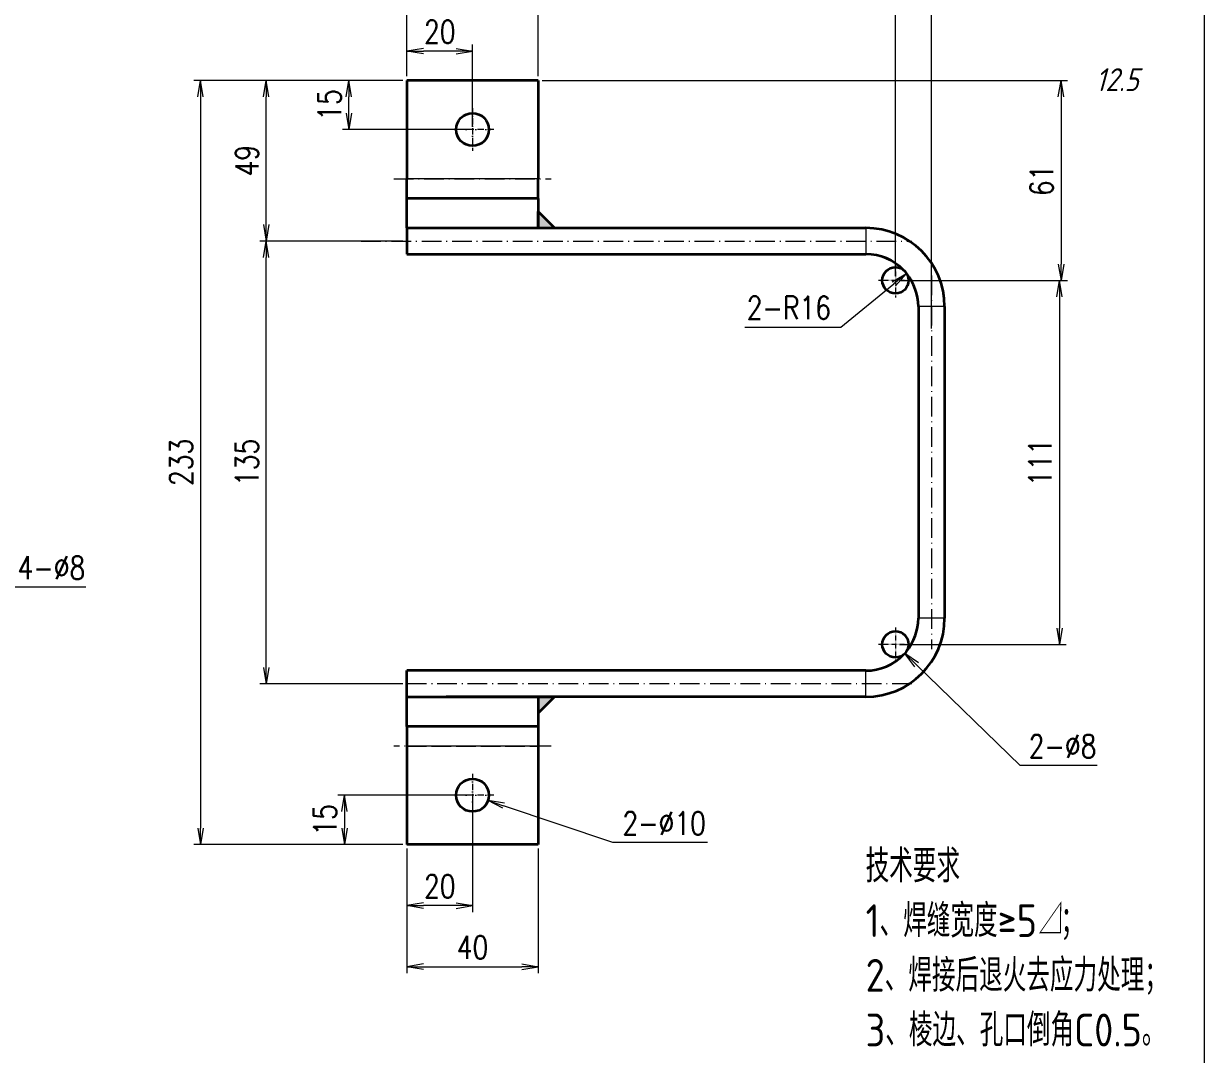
# Model space of a CAD drawing. Header units: millimetres. Extents: x 1333 to 70140, y -42879 to -5704.
# Drawn here: x 68642.6 to 69002.7, y -25959.4 to -25645.1 of the extents above; entities that cross this region are included whole.
import ezdxf
from ezdxf.enums import TextEntityAlignment as Align

# ---------------------------------------------------------------- set-up
doc = ezdxf.new("R2010")
doc.units = ezdxf.units.MM
doc.header["$LTSCALE"] = 0.5
for name, pattern in [('AM_ISO08W050x2', [9, 6, -0.75, 1.5, -0.75]), ('DASHDOT', [18.5, 12, -3, 0.5, -3]), ('DASHED', [15, 12, -3]), ('DOT2', [0.125, 0, -0.125])]:
    doc.linetypes.add(name, pattern=pattern)
for name, color, linetype, lineweight in [('CENTER', 2, 'AM_ISO08W050x2', 15), ('DRAWING', 7, 'Continuous', 35), ('图框', 7, 'Continuous', 18), ('标注线', 3, 'Continuous', 18), ('粗实线', 7, 'Continuous', 35)]:
    doc.layers.add(name, color=color, linetype=linetype, lineweight=lineweight)
doc.styles.add('DIM', font='romans.shx', dxfattribs={"width": 0.8, "bigfont": 'bigfont.shx'})
doc.styles.add('机械长仿宋', font='gbenor.shx', dxfattribs={"height": 1, "bigfont": 'gbcbig.shx'})
doc.dimstyles.new('DEH 1-2$0', dxfattribs={"dimscale": 2, "dimtxt": 3.5, "dimasz": 2.5, "dimexe": 1, "dimexo": 0.625, "dimgap": 1.2, "dimtad": 1, "dimdsep": 46, "dimtxsty": 'DIM', "dimblk": 'OPEN', "dimcen": 0, "dimclrd": 8, "dimclre": 8, "dimclrt": 2, "dimazin": 2, "dimtfac": 0.5, "dimtmove": 0, "dimatfit": 3, "dimldrblk": 'OPEN', "dimfxl": 0, "dimtolj": 2, "dimlwd": 13, "dimlwe": 13, "dimarcsym": 0})
doc.dimstyles.new('DEH 1-2$3', dxfattribs={"dimscale": 2, "dimtxt": 3.5, "dimasz": 2.5, "dimexe": 1, "dimexo": 0.625, "dimgap": 1.2, "dimtad": 1, "dimtoh": 1, "dimdsep": 46, "dimtxsty": 'DIM', "dimblk": 'OPEN', "dimcen": 0, "dimclrd": 8, "dimclre": 8, "dimclrt": 2, "dimazin": 2, "dimtfac": 0.5, "dimtofl": 0, "dimtmove": 0, "dimatfit": 3, "dimldrblk": 'OPEN', "dimfxl": 0, "dimtolj": 2, "dimlwd": 18, "dimlwe": 18, "dimarcsym": 0})
doc.dimstyles.new('DEH 1-2$4', dxfattribs={"dimscale": 2, "dimtxt": 3.5, "dimasz": 2.5, "dimexe": 1, "dimexo": 0.625, "dimgap": 1.2, "dimtad": 1, "dimtoh": 1, "dimdsep": 46, "dimtxsty": 'DIM', "dimblk": 'OPEN', "dimcen": 0, "dimclrd": 8, "dimclre": 8, "dimclrt": 2, "dimazin": 2, "dimtfac": 0.5, "dimtofl": 0, "dimtmove": 0, "dimatfit": 3, "dimldrblk": 'OPEN', "dimfxl": 0, "dimtolj": 2, "dimlwd": 18, "dimlwe": 18, "dimarcsym": 0})

# ---------------------------------------------------------------- blocks, each defined once
blk = doc.blocks.new('GZDEH零件A3图框V01版')
at = {"layer": '图框', "linetype": 'Continuous'}
blk.add_line((3272.49, -1832.96), (3272.49, -1554.46), dxfattribs=at)
blk = doc.blocks.new('DEH A3')
at = {"layer": '图框'}
blk.add_blockref('GZDEH零件A3图框V01版', (-2857.49, 1846.46), dxfattribs=at)
blk = doc.blocks.new('FINISHER_TR')
at = {"layer": '标注线'}
for p, q in [((0, 0), (4.62, 8)), ((-2.02, 3.5), (0, 0)), ((2.02, 3.5), (-2.02, 3.5))]:
    blk.add_line(p, q, dxfattribs=at)
at = {"layer": '标注线', "color": 2, "style": '机械长仿宋', "oblique": 15}
blk.add_attdef('0.0', text='', height=3.5, dxfattribs=at).set_placement((2.03, -24.04), align=Align.BOTTOM_RIGHT)
blk = doc.blocks.new('其余12.5')
at = {"layer": '标注线'}
blk.add_blockref('FINISHER_TR', (0, 0), dxfattribs=at).add_auto_attribs({'0.0': '12.5'})
at = {"layer": '标注线', "color": 7, "linetype": 'DOT2', "style": '机械长仿宋'}
blk.add_text('其余', height=3.5, dxfattribs=at).set_placement((-8.38, 0.4))
blk = doc.blocks.new('_Open')
at = {"color": 0, "linetype": 'ByBlock', "lineweight": -2}
for p, q in [((-1, 0.167), (0, 0)), ((-1, -0.167), (0, 0)), ((0, 0), (-1, 0))]:
    blk.add_line(p, q, dxfattribs=at)
blk = doc.blocks.new('*D36')
at = {"layer": 'Defpoints', "color": 0, "transparency": 16777216}
for p in [(68799.51, -25640.35), (68759.51, -25662.41), (68799.51, -25662.41)]:
    blk.add_point(p, dxfattribs=at)
at = {"layer": '标注线', "color": 8, "lineweight": 13, "transparency": 16777216}
for p, q in [((68759.51, -25661.16), (68759.51, -25638.35)), ((68764.51, -25640.35), (68794.51, -25640.35)), ((68799.51, -25661.16), (68799.51, -25638.35))]:
    blk.add_line(p, q, dxfattribs=at)
at = {"layer": '标注线', "color": 8, "lineweight": 13, "transparency": 16777216, "xscale": 5, "yscale": 5, "zscale": 5, "rotation": 180}
blk.add_blockref('_Open', (68759.51, -25640.35), dxfattribs=at)
at = {"layer": '标注线', "color": 8, "lineweight": 13, "transparency": 16777216, "xscale": 5, "yscale": 5, "zscale": 5}
blk.add_blockref('_Open', (68799.51, -25640.35), dxfattribs=at)
at = {"layer": '标注线', "color": 2, "transparency": 16777216, "insert": (68779.51, -25634.45), "char_height": 7, "attachment_point": 5, "style": 'DIM'}
blk.add_mtext('\\A2;40', dxfattribs=at)
blk = doc.blocks.new('*D37')
at = {"layer": 'Defpoints', "color": 0, "transparency": 16777216}
for p in [(68759.51, -25653.5), (68759.51, -25662.41), (68779.51, -25677.41)]:
    blk.add_point(p, dxfattribs=at)
at = {"layer": '标注线', "color": 8, "lineweight": 13, "transparency": 16777216}
for p, q in [((68759.51, -25661.16), (68759.51, -25651.5)), ((68774.51, -25653.5), (68764.51, -25653.5)), ((68779.51, -25676.16), (68779.51, -25651.5))]:
    blk.add_line(p, q, dxfattribs=at)
at = {"layer": '标注线', "color": 8, "lineweight": 13, "transparency": 16777216, "xscale": 5, "yscale": 5, "zscale": 5, "rotation": 180}
blk.add_blockref('_Open', (68759.51, -25653.5), dxfattribs=at)
at = {"layer": '标注线', "color": 8, "lineweight": 13, "transparency": 16777216, "xscale": 5, "yscale": 5, "zscale": 5}
blk.add_blockref('_Open', (68779.51, -25653.5), dxfattribs=at)
at = {"layer": '标注线', "color": 2, "transparency": 16777216, "insert": (68769.51, -25647.6), "char_height": 7, "attachment_point": 5, "style": 'DIM'}
blk.add_mtext('\\A2;20', dxfattribs=at)
blk = doc.blocks.new('*D38')
at = {"layer": 'Defpoints', "color": 0, "transparency": 16777216}
for p in [(68741.8, -25662.41), (68759.51, -25662.41), (68779.51, -25677.41)]:
    blk.add_point(p, dxfattribs=at)
at = {"layer": '标注线', "color": 8, "lineweight": 13, "transparency": 16777216}
for p, q in [((68758.26, -25662.41), (68739.8, -25662.41)), ((68741.8, -25672.41), (68741.8, -25667.41)), ((68778.26, -25677.41), (68739.8, -25677.41))]:
    blk.add_line(p, q, dxfattribs=at)
at = {"layer": '标注线', "color": 8, "lineweight": 13, "transparency": 16777216, "xscale": 5, "yscale": 5, "zscale": 5}
for p, rotation in [((68741.8, -25662.41), 90), ((68741.8, -25677.41), 270)]:
    blk.add_blockref('_Open', p, dxfattribs=dict(at, rotation=rotation))
at = {"layer": '标注线', "color": 2, "transparency": 16777216, "insert": (68735.9, -25669.91), "char_height": 7, "attachment_point": 5, "rotation": 90, "style": 'DIM'}
blk.add_mtext('\\A2;15', dxfattribs=at)
blk = doc.blocks.new('*D39')
at = {"layer": 'Defpoints', "color": 0, "transparency": 16777216}
for p in [(68919.51, -25603.95), (68759.51, -25662.41), (68919.51, -25739.37)]:
    blk.add_point(p, dxfattribs=at)
at = {"layer": '标注线', "color": 8, "lineweight": 13, "transparency": 16777216}
for p, q in [((68759.51, -25661.16), (68759.51, -25601.95)), ((68764.51, -25603.95), (68914.51, -25603.95)), ((68919.51, -25738.12), (68919.51, -25601.95))]:
    blk.add_line(p, q, dxfattribs=at)
at = {"layer": '标注线', "color": 8, "lineweight": 13, "transparency": 16777216, "xscale": 5, "yscale": 5, "zscale": 5, "rotation": 180}
blk.add_blockref('_Open', (68759.51, -25603.95), dxfattribs=at)
at = {"layer": '标注线', "color": 8, "lineweight": 13, "transparency": 16777216, "xscale": 5, "yscale": 5, "zscale": 5}
blk.add_blockref('_Open', (68919.51, -25603.95), dxfattribs=at)
at = {"layer": '标注线', "color": 2, "transparency": 16777216, "insert": (68839.51, -25598.05), "char_height": 7, "attachment_point": 5, "style": 'DIM'}
blk.add_mtext('\\A2;160', dxfattribs=at)
blk = doc.blocks.new('*D40')
at = {"layer": 'Defpoints', "color": 0, "transparency": 16777216}
for p in [(68908.51, -25619.79), (68759.51, -25662.41), (68908.51, -25723.41)]:
    blk.add_point(p, dxfattribs=at)
at = {"layer": '标注线', "color": 8, "lineweight": 13, "transparency": 16777216}
for p, q in [((68759.51, -25661.16), (68759.51, -25617.79)), ((68908.51, -25722.16), (68908.51, -25617.79)), ((68764.51, -25619.79), (68903.51, -25619.79))]:
    blk.add_line(p, q, dxfattribs=at)
at = {"layer": '标注线', "color": 8, "lineweight": 13, "transparency": 16777216, "xscale": 5, "yscale": 5, "zscale": 5, "rotation": 180}
blk.add_blockref('_Open', (68759.51, -25619.79), dxfattribs=at)
at = {"layer": '标注线', "color": 8, "lineweight": 13, "transparency": 16777216, "xscale": 5, "yscale": 5, "zscale": 5}
blk.add_blockref('_Open', (68908.51, -25619.79), dxfattribs=at)
at = {"layer": '标注线', "color": 2, "transparency": 16777216, "insert": (68834.01, -25613.89), "char_height": 7, "attachment_point": 5, "style": 'DIM'}
blk.add_mtext('\\A2;149', dxfattribs=at)
blk = doc.blocks.new('*D41')
at = {"layer": 'Defpoints', "color": 0, "transparency": 16777216}
for p in [(68759.51, -25662.41), (68696.54, -25895.41), (68759.51, -25895.41)]:
    blk.add_point(p, dxfattribs=at)
at = {"layer": '标注线', "color": 8, "lineweight": 13, "transparency": 16777216}
for p, q in [((68758.26, -25662.41), (68694.54, -25662.41)), ((68696.54, -25667.41), (68696.54, -25890.41)), ((68758.26, -25895.41), (68694.54, -25895.41))]:
    blk.add_line(p, q, dxfattribs=at)
at = {"layer": '标注线', "color": 8, "lineweight": 13, "transparency": 16777216, "xscale": 5, "yscale": 5, "zscale": 5}
for p, rotation in [((68696.54, -25662.41), 90), ((68696.54, -25895.41), 270)]:
    blk.add_blockref('_Open', p, dxfattribs=dict(at, rotation=rotation))
at = {"layer": '标注线', "color": 2, "transparency": 16777216, "insert": (68690.64, -25778.91), "char_height": 7, "attachment_point": 5, "rotation": 90, "style": 'DIM'}
blk.add_mtext('\\A2;233', dxfattribs=at)
blk = doc.blocks.new('*D42')
at = {"layer": 'Defpoints', "color": 0, "transparency": 16777216}
for p in [(68779.51, -25880.41), (68740.43, -25895.41), (68759.51, -25895.41)]:
    blk.add_point(p, dxfattribs=at)
at = {"layer": '标注线', "color": 8, "lineweight": 13, "transparency": 16777216}
for p, q in [((68778.26, -25880.41), (68738.43, -25880.41)), ((68740.43, -25885.41), (68740.43, -25890.41)), ((68758.26, -25895.41), (68738.43, -25895.41))]:
    blk.add_line(p, q, dxfattribs=at)
at = {"layer": '标注线', "color": 8, "lineweight": 13, "transparency": 16777216, "xscale": 5, "yscale": 5, "zscale": 5}
for p, rotation in [((68740.43, -25880.41), 90), ((68740.43, -25895.41), 270)]:
    blk.add_blockref('_Open', p, dxfattribs=dict(at, rotation=rotation))
at = {"layer": '标注线', "color": 2, "transparency": 16777216, "insert": (68734.53, -25887.91), "char_height": 7, "attachment_point": 5, "rotation": 90, "style": 'DIM'}
blk.add_mtext('\\A2;15', dxfattribs=at)
blk = doc.blocks.new('*D43')
at = {"layer": 'Defpoints', "color": 0, "transparency": 16777216}
for p in [(68779.51, -25880.41), (68759.51, -25895.41), (68759.51, -25914.08)]:
    blk.add_point(p, dxfattribs=at)
at = {"layer": '标注线', "color": 8, "lineweight": 13, "transparency": 16777216}
for p, q in [((68779.51, -25881.66), (68779.51, -25916.08)), ((68759.51, -25896.66), (68759.51, -25916.08)), ((68774.51, -25914.08), (68764.51, -25914.08))]:
    blk.add_line(p, q, dxfattribs=at)
at = {"layer": '标注线', "color": 8, "lineweight": 13, "transparency": 16777216, "xscale": 5, "yscale": 5, "zscale": 5, "rotation": 180}
blk.add_blockref('_Open', (68759.51, -25914.08), dxfattribs=at)
at = {"layer": '标注线', "color": 8, "lineweight": 13, "transparency": 16777216, "xscale": 5, "yscale": 5, "zscale": 5}
blk.add_blockref('_Open', (68779.51, -25914.08), dxfattribs=at)
at = {"layer": '标注线', "color": 2, "transparency": 16777216, "insert": (68769.51, -25908.18), "char_height": 7, "attachment_point": 5, "style": 'DIM'}
blk.add_mtext('\\A2;20', dxfattribs=at)
blk = doc.blocks.new('*D44')
at = {"layer": 'Defpoints', "color": 0, "transparency": 16777216}
for p in [(68774.77, -25878.81), (68784.24, -25882.01)]:
    blk.add_point(p, dxfattribs=at)
at = {"layer": '标注线', "color": 8, "lineweight": 18, "transparency": 16777216}
for p, q in [((68822.35, -25894.86), (68788.98, -25883.61)), ((68851.15, -25894.86), (68822.35, -25894.86))]:
    blk.add_line(p, q, dxfattribs=at)
at = {"layer": '标注线', "color": 8, "lineweight": 18, "transparency": 16777216, "xscale": 5, "yscale": 5, "zscale": 5, "rotation": 161.3544121666262}
blk.add_blockref('_Open', (68784.24, -25882.01), dxfattribs=at)
at = {"layer": '标注线', "color": 2, "transparency": 16777216, "insert": (68837.95, -25888.96), "char_height": 7, "attachment_point": 5, "style": 'DIM'}
blk.add_mtext('\\A2;2-%%c10', dxfattribs=at)
blk = doc.blocks.new('*D45')
at = {"layer": 'Defpoints', "color": 0, "transparency": 16777216}
for p in [(68905.64, -25831.62), (68911.38, -25837.19)]:
    blk.add_point(p, dxfattribs=at)
at = {"layer": '标注线', "color": 8, "lineweight": 18, "transparency": 16777216}
for p, q in [((68946.56, -25871.36), (68914.96, -25840.68)), ((68970.02, -25871.36), (68946.56, -25871.36))]:
    blk.add_line(p, q, dxfattribs=at)
at = {"layer": '标注线', "color": 8, "lineweight": 18, "transparency": 16777216, "xscale": 5, "yscale": 5, "zscale": 5, "rotation": 135.8338778125861}
blk.add_blockref('_Open', (68911.38, -25837.19), dxfattribs=at)
at = {"layer": '标注线', "color": 2, "transparency": 16777216, "insert": (68959.49, -25865.46), "char_height": 7, "attachment_point": 5, "style": 'DIM'}
blk.add_mtext('\\A2;2-%%c8', dxfattribs=at)
blk = doc.blocks.new('*D46')
at = {"layer": 'Defpoints', "color": 0, "transparency": 16777216}
for p in [(68799.51, -25662.41), (68908.51, -25723.41), (68959.02, -25723.41)]:
    blk.add_point(p, dxfattribs=at)
at = {"layer": '标注线', "color": 8, "lineweight": 13, "transparency": 16777216}
for p, q in [((68800.76, -25662.41), (68961.02, -25662.41)), ((68959.02, -25667.41), (68959.02, -25718.41)), ((68909.76, -25723.41), (68961.02, -25723.41))]:
    blk.add_line(p, q, dxfattribs=at)
at = {"layer": '标注线', "color": 8, "lineweight": 13, "transparency": 16777216, "xscale": 5, "yscale": 5, "zscale": 5}
for p, rotation in [((68959.02, -25662.41), 90), ((68959.02, -25723.41), 270)]:
    blk.add_blockref('_Open', p, dxfattribs=dict(at, rotation=rotation))
at = {"layer": '标注线', "color": 2, "transparency": 16777216, "insert": (68953.12, -25692.91), "char_height": 7, "attachment_point": 5, "rotation": 90, "style": 'DIM'}
blk.add_mtext('\\A2;61', dxfattribs=at)
blk = doc.blocks.new('*D47')
at = {"layer": 'Defpoints', "color": 0, "transparency": 16777216}
for p in [(68908.51, -25723.41), (68908.51, -25834.41), (68958.56, -25834.41)]:
    blk.add_point(p, dxfattribs=at)
at = {"layer": '标注线', "color": 8, "lineweight": 13, "transparency": 16777216}
for p, q in [((68909.76, -25723.41), (68960.56, -25723.41)), ((68958.56, -25728.41), (68958.56, -25829.41)), ((68909.76, -25834.41), (68960.56, -25834.41))]:
    blk.add_line(p, q, dxfattribs=at)
at = {"layer": '标注线', "color": 8, "lineweight": 13, "transparency": 16777216, "xscale": 5, "yscale": 5, "zscale": 5}
for p, rotation in [((68958.56, -25723.41), 90), ((68958.56, -25834.41), 270)]:
    blk.add_blockref('_Open', p, dxfattribs=dict(at, rotation=rotation))
at = {"layer": '标注线', "color": 2, "transparency": 16777216, "insert": (68952.66, -25778.91), "char_height": 7, "attachment_point": 5, "rotation": 90, "style": 'DIM'}
blk.add_mtext('\\A2;111', dxfattribs=at)
blk = doc.blocks.new('*D48')
at = {"layer": 'Defpoints', "color": 0, "transparency": 16777216}
for p in [(68716.58, -25711.41), (68759.51, -25711.41), (68759.51, -25846.41)]:
    blk.add_point(p, dxfattribs=at)
at = {"layer": '标注线', "color": 8, "lineweight": 13, "transparency": 16777216}
for p, q in [((68758.26, -25711.41), (68714.58, -25711.41)), ((68716.58, -25841.41), (68716.58, -25716.41)), ((68758.26, -25846.41), (68714.58, -25846.41))]:
    blk.add_line(p, q, dxfattribs=at)
at = {"layer": '标注线', "color": 8, "lineweight": 13, "transparency": 16777216, "xscale": 5, "yscale": 5, "zscale": 5}
for p, rotation in [((68716.58, -25711.41), 90), ((68716.58, -25846.41), 270)]:
    blk.add_blockref('_Open', p, dxfattribs=dict(at, rotation=rotation))
at = {"layer": '标注线', "color": 2, "transparency": 16777216, "insert": (68710.68, -25778.91), "char_height": 7, "attachment_point": 5, "rotation": 90, "style": 'DIM'}
blk.add_mtext('\\A2;135', dxfattribs=at)
blk = doc.blocks.new('*D49')
at = {"layer": 'Defpoints', "color": 0, "transparency": 16777216}
for p in [(68716.58, -25662.41), (68759.51, -25662.41), (68759.51, -25711.41)]:
    blk.add_point(p, dxfattribs=at)
at = {"layer": '标注线', "color": 8, "lineweight": 13, "transparency": 16777216}
for p, q in [((68758.26, -25662.41), (68714.58, -25662.41)), ((68716.58, -25706.41), (68716.58, -25667.41)), ((68758.26, -25711.41), (68714.58, -25711.41))]:
    blk.add_line(p, q, dxfattribs=at)
at = {"layer": '标注线', "color": 8, "lineweight": 13, "transparency": 16777216, "xscale": 5, "yscale": 5, "zscale": 5}
for p, rotation in [((68716.58, -25662.41), 90), ((68716.58, -25711.41), 270)]:
    blk.add_blockref('_Open', p, dxfattribs=dict(at, rotation=rotation))
at = {"layer": '标注线', "color": 2, "transparency": 16777216, "insert": (68710.68, -25686.91), "char_height": 7, "attachment_point": 5, "rotation": 90, "style": 'DIM'}
blk.add_mtext('\\A2;49', dxfattribs=at)
blk = doc.blocks.new('*D63')
at = {"layer": 'Defpoints', "color": 0, "transparency": 16777216}
for p in [(68759.51, -25895.41), (68799.51, -25895.41), (68799.51, -25932.7)]:
    blk.add_point(p, dxfattribs=at)
at = {"layer": '标注线', "color": 8, "lineweight": 13, "transparency": 16777216}
for p, q in [((68759.51, -25896.66), (68759.51, -25934.7)), ((68799.51, -25896.66), (68799.51, -25934.7)), ((68764.51, -25932.7), (68794.51, -25932.7))]:
    blk.add_line(p, q, dxfattribs=at)
at = {"layer": '标注线', "color": 8, "lineweight": 13, "transparency": 16777216, "xscale": 5, "yscale": 5, "zscale": 5, "rotation": 180}
blk.add_blockref('_Open', (68759.51, -25932.7), dxfattribs=at)
at = {"layer": '标注线', "color": 8, "lineweight": 13, "transparency": 16777216, "xscale": 5, "yscale": 5, "zscale": 5}
blk.add_blockref('_Open', (68799.51, -25932.7), dxfattribs=at)
at = {"layer": '标注线', "color": 2, "transparency": 16777216, "insert": (68779.51, -25926.8), "char_height": 7, "attachment_point": 5, "style": 'DIM'}
blk.add_mtext('\\A2;40', dxfattribs=at)
blk = doc.blocks.new('*D64')
at = {"layer": 'Defpoints', "color": 0, "transparency": 16777216}
for p in [(68604.53, -25843.91), (68598.29, -25848.91)]:
    blk.add_point(p, dxfattribs=at)
at = {"layer": '标注线', "color": 8, "lineweight": 18, "transparency": 16777216}
for p, q in [((68638.13, -25816.95), (68608.43, -25840.78)), ((68661.6, -25816.95), (68638.13, -25816.95))]:
    blk.add_line(p, q, dxfattribs=at)
at = {"layer": '标注线', "color": 8, "lineweight": 18, "transparency": 16777216, "xscale": 5, "yscale": 5, "zscale": 5, "rotation": 218.7324375759942}
blk.add_blockref('_Open', (68604.53, -25843.91), dxfattribs=at)
at = {"layer": '标注线', "color": 2, "transparency": 16777216, "insert": (68651.06, -25811.05), "char_height": 7, "attachment_point": 5, "style": 'DIM'}
blk.add_mtext('\\A2;4-%%c8', dxfattribs=at)
blk = doc.blocks.new('*D65')
at = {"layer": 'Defpoints', "color": 0, "transparency": 16777216}
for p in [(68911.9, -25721.29), (68899.51, -25731.41)]:
    blk.add_point(p, dxfattribs=at)
at = {"layer": '标注线', "color": 8, "lineweight": 18, "transparency": 16777216}
for p, q in [((68891.87, -25737.65), (68908.03, -25724.45)), ((68862.53, -25737.65), (68891.87, -25737.65))]:
    blk.add_line(p, q, dxfattribs=at)
at = {"layer": '标注线', "color": 8, "lineweight": 18, "transparency": 16777216, "xscale": 5, "yscale": 5, "zscale": 5, "rotation": 39.24855442893488}
blk.add_blockref('_Open', (68911.9, -25721.29), dxfattribs=at)
at = {"layer": '标注线', "color": 2, "transparency": 16777216, "insert": (68876, -25731.75), "char_height": 7, "attachment_point": 5, "style": 'DIM'}
blk.add_mtext('\\A2;{\\Fromans,bigfont|c134;2-}R16', dxfattribs=at)
blk = doc.blocks.new('WELDING_5')
at = {"layer": '粗实线'}
blk.add_hatch(color=256, dxfattribs=at).paths.add_polyline_path([(0, 5), (0, 0), (5, 0)])
for q in [(0, 5), (5, 0)]:
    blk.add_line((0, 0), q, dxfattribs=at)
blk.add_lwpolyline([(0, 5), (5, 0)], dxfattribs=at)

msp = doc.modelspace()

# ---------------------------------------------------------------- linework, layer by layer
at = {"color": 7, "lineweight": 35}
for p, q in [((68759.507, -25662.408), (68759.507, -25692.408)), ((68799.507, -25662.408), (68759.507, -25662.408)), ((68799.507, -25662.408), (68799.507, -25692.408)), ((68799.507, -25698.408), (68759.507, -25698.408)), ((68759.507, -25707.408), (68799.507, -25707.408)), ((68799.507, -25707.408), (68899.507, -25707.408)), ((68759.507, -25715.408), (68899.507, -25715.408)), ((68759.507, -25715.408), (68899.507, -25715.408)), ((68759.507, -25715.408), (68899.507, -25715.408)), ((68759.507, -25715.408), (68899.507, -25715.408)), ((68915.507, -25731.408), (68915.507, -25826.408)), ((68915.507, -25731.408), (68915.507, -25826.408)), ((68915.507, -25731.408), (68915.507, -25826.408)), ((68915.507, -25731.408), (68915.507, -25826.408)), ((68923.507, -25731.408), (68923.507, -25826.408)), ((68899.507, -25842.408), (68759.507, -25842.408)), ((68759.507, -25850.408), (68799.507, -25850.408)), ((68899.507, -25850.408), (68771.498, -25850.408)), ((68899.507, -25850.408), (68799.507, -25850.408)), ((68899.507, -25850.408), (68799.507, -25850.408)), ((68899.507, -25850.408), (68799.507, -25850.408)), ((68799.507, -25859.408), (68759.507, -25859.408)), ((68759.507, -25865.408), (68759.507, -25895.408)), ((68799.507, -25865.408), (68799.507, -25895.408)), ((68799.507, -25895.408), (68759.507, -25895.408))]:
    msp.add_line(p, q, dxfattribs=at)
at = {"color": 7, "lineweight": 13}
for p, q in [((68799.507, -25692.408), (68759.507, -25692.408)), ((68799.507, -25865.408), (68759.507, -25865.408))]:
    msp.add_line(p, q, dxfattribs=at)
at = {"color": 1, "linetype": 'DASHED', "lineweight": 13}
for p, q in [((68799.507, -25692.408), (68759.507, -25692.408)), ((68759.507, -25707.408), (68899.507, -25707.408)), ((68759.507, -25707.408), (68899.507, -25707.408)), ((68759.507, -25707.408), (68899.507, -25707.408)), ((68771.504, -25707.408), (68799.507, -25707.408)), ((68923.507, -25731.408), (68923.507, -25826.408)), ((68923.507, -25731.408), (68923.507, -25826.408)), ((68923.507, -25731.408), (68923.507, -25826.408)), ((68899.507, -25842.408), (68759.507, -25842.408)), ((68899.507, -25842.408), (68759.507, -25842.408)), ((68899.507, -25842.408), (68759.507, -25842.408)), ((68799.507, -25850.408), (68759.507, -25850.408)), ((68799.507, -25850.408), (68759.507, -25850.408)), ((68799.507, -25850.408), (68759.507, -25850.408)), ((68759.507, -25865.408), (68799.507, -25865.408))]:
    msp.add_line(p, q, dxfattribs=at)
at = {"color": 7, "lineweight": 35, "ltscale": 0.15}
for p, q in [((68759.507, -25698.408), (68759.507, -25692.408)), ((68799.507, -25698.408), (68799.507, -25692.408)), ((68759.507, -25859.408), (68759.507, -25865.408)), ((68799.507, -25859.408), (68799.507, -25865.408))]:
    msp.add_line(p, q, dxfattribs=at)
at = {"color": 7, "lineweight": 35, "ltscale": 0.225}
for p, q in [((68759.507, -25707.408), (68759.507, -25698.408)), ((68799.507, -25698.408), (68799.507, -25707.408)), ((68759.507, -25859.408), (68759.507, -25850.408)), ((68799.507, -25850.408), (68799.507, -25859.408))]:
    msp.add_line(p, q, dxfattribs=at)
at = {"color": 7, "lineweight": 35, "ltscale": 0.1}
for p, q in [((68759.507, -25707.408), (68759.507, -25711.408)), ((68759.507, -25711.408), (68759.507, -25715.408)), ((68759.507, -25846.408), (68759.507, -25842.408)), ((68759.507, -25850.408), (68759.507, -25846.408))]:
    msp.add_line(p, q, dxfattribs=at)
at = {"color": 7, "lineweight": 35, "ltscale": 0.299921}
msp.add_line((68759.507, -25707.408), (68771.504, -25707.408), dxfattribs=at)
at = {"color": 7, "lineweight": 13, "ltscale": 0.1}
for p, q in [((68899.507, -25707.408), (68899.507, -25711.408)), ((68899.507, -25711.408), (68899.507, -25715.408)), ((68919.507, -25731.408), (68915.507, -25731.408)), ((68923.507, -25731.408), (68919.507, -25731.408)), ((68919.507, -25826.408), (68915.507, -25826.408)), ((68923.507, -25826.408), (68919.507, -25826.408)), ((68899.507, -25846.408), (68899.507, -25842.408)), ((68899.507, -25850.408), (68899.507, -25846.408))]:
    msp.add_line(p, q, dxfattribs=at)
at = {"color": 1, "linetype": 'DASHED', "lineweight": 13, "ltscale": 0.100002}
for p, q in [((68899.507, -25707.408), (68899.507, -25711.408)), ((68899.507, -25711.408), (68899.507, -25715.408))]:
    msp.add_line(p, q, dxfattribs=at)
at = {"color": 1, "linetype": 'DASHED', "lineweight": 13, "ltscale": 0.099998}
for p, q in [((68899.507, -25707.408), (68899.507, -25711.408)), ((68899.507, -25711.408), (68899.507, -25715.408))]:
    msp.add_line(p, q, dxfattribs=at)
at = {"color": 1, "linetype": 'DASHED', "lineweight": 13, "ltscale": 0.1}
for p, q in [((68899.507, -25707.408), (68899.507, -25711.408)), ((68899.507, -25707.408), (68899.507, -25711.408)), ((68899.507, -25707.408), (68899.507, -25711.408)), ((68899.507, -25707.408), (68899.507, -25711.408)), ((68899.507, -25707.408), (68899.507, -25711.408)), ((68899.507, -25711.408), (68899.507, -25715.408)), ((68899.507, -25711.408), (68899.507, -25715.408)), ((68899.507, -25711.408), (68899.507, -25715.408)), ((68899.507, -25711.408), (68899.507, -25715.408)), ((68899.507, -25711.408), (68899.507, -25715.408)), ((68919.507, -25731.408), (68915.507, -25731.408)), ((68919.507, -25731.408), (68915.507, -25731.408)), ((68919.507, -25731.408), (68915.507, -25731.408)), ((68919.507, -25731.408), (68915.507, -25731.408)), ((68919.507, -25731.408), (68915.507, -25731.408)), ((68919.507, -25731.408), (68915.507, -25731.408)), ((68919.507, -25731.408), (68915.507, -25731.408)), ((68923.507, -25731.408), (68919.507, -25731.408)), ((68923.507, -25731.408), (68919.507, -25731.408)), ((68923.507, -25731.408), (68919.507, -25731.408)), ((68923.507, -25731.408), (68919.507, -25731.408)), ((68923.507, -25731.408), (68919.507, -25731.408)), ((68923.507, -25731.408), (68919.507, -25731.408)), ((68923.507, -25731.408), (68919.507, -25731.408)), ((68919.507, -25826.408), (68915.507, -25826.408)), ((68919.507, -25826.408), (68915.507, -25826.408)), ((68919.507, -25826.408), (68915.507, -25826.408)), ((68919.507, -25826.408), (68915.507, -25826.408)), ((68919.507, -25826.408), (68915.507, -25826.408)), ((68919.507, -25826.408), (68915.507, -25826.408)), ((68919.507, -25826.408), (68915.507, -25826.408)), ((68923.507, -25826.408), (68919.507, -25826.408)), ((68923.507, -25826.408), (68919.507, -25826.408)), ((68923.507, -25826.408), (68919.507, -25826.408)), ((68923.507, -25826.408), (68919.507, -25826.408)), ((68923.507, -25826.408), (68919.507, -25826.408)), ((68923.507, -25826.408), (68919.507, -25826.408)), ((68923.507, -25826.408), (68919.507, -25826.408)), ((68899.507, -25846.408), (68899.507, -25842.408)), ((68899.507, -25846.408), (68899.507, -25842.408)), ((68899.507, -25846.408), (68899.507, -25842.408)), ((68899.507, -25846.408), (68899.507, -25842.408)), ((68899.507, -25846.408), (68899.507, -25842.408)), ((68899.507, -25846.408), (68899.507, -25842.408)), ((68899.507, -25846.408), (68899.507, -25842.408)), ((68899.507, -25850.408), (68899.507, -25846.408)), ((68899.507, -25850.408), (68899.507, -25846.408)), ((68899.507, -25850.408), (68899.507, -25846.408)), ((68899.507, -25850.408), (68899.507, -25846.408)), ((68899.507, -25850.408), (68899.507, -25846.408)), ((68899.507, -25850.408), (68899.507, -25846.408)), ((68899.507, -25850.408), (68899.507, -25846.408))]:
    msp.add_line(p, q, dxfattribs=at)
at = {"color": 1, "linetype": 'DASHED', "lineweight": 13, "ltscale": 0.299762}
msp.add_line((68771.498, -25850.408), (68759.507, -25850.408), dxfattribs=at)
at = {"color": 7, "lineweight": 35}
for centre, radius in [((68779.507, -25677.408), 5), ((68908.507, -25723.408), 4), ((68908.507, -25834.408), 4), ((68779.507, -25880.408), 5)]:
    msp.add_circle(centre, radius, dxfattribs=at)
for centre, radius, start, end in [((68899.507, -25731.408), 24, 0.00002, 90.00002), ((68899.507, -25731.408), 16, 44.00659, 90.00002), ((68899.507, -25731.408), 16, 44.01115, 90.00002), ((68899.507, -25731.408), 16, 44.01571, 90.00002), ((68899.507, -25731.408), 16, 44.02026, 90.00002), ((68899.507, -25731.408), 16, 0.00002, 39.26077), ((68899.507, -25731.408), 16, 0.00002, 39.25669), ((68899.507, -25731.408), 16, 0.00002, 39.25262), ((68899.507, -25731.408), 16, 0.00002, 39.24855), ((68899.507, -25826.408), 24, 270.00002, 0.00002), ((68899.507, -25826.408), 16, 320.73821, 0.00002), ((68899.507, -25826.408), 16, 320.73804, 0.00002), ((68899.507, -25826.408), 16, 320.73856, 0.00002), ((68899.507, -25826.408), 16, 320.73839, 0.00002), ((68899.507, -25826.408), 16, 270.00002, 315.99326)]:
    msp.add_arc(centre, radius, start, end, dxfattribs=at)
at = {"color": 1, "linetype": 'DASHED', "lineweight": 13}
for centre, radius, start, end in [((68899.507, -25731.408), 24, 0.00002, 90.00002), ((68899.507, -25731.408), 24, 0.00002, 90.00002), ((68899.507, -25731.408), 24, 0.00002, 90.00002), ((68899.507, -25731.408), 16, 39.24855, 44.02026), ((68899.507, -25731.408), 16, 39.25262, 44.01571), ((68899.507, -25731.408), 16, 39.25669, 44.01115), ((68899.507, -25731.408), 16, 39.26077, 44.00659), ((68899.507, -25826.408), 24, 270.00002, 0.00002), ((68899.507, -25826.408), 24, 270.00002, 0.00002), ((68899.507, -25826.408), 24, 270.00002, 0.00002), ((68899.507, -25826.408), 16, 270.00002, 320.73839), ((68899.507, -25826.408), 16, 270.00002, 320.73821), ((68899.507, -25826.408), 16, 270.00002, 320.73804), ((68899.507, -25826.408), 16, 315.99326, 320.73856)]:
    msp.add_arc(centre, radius, start, end, dxfattribs=at)
at = {"layer": 'CENTER', "color": 2, "linetype": 'DASHDOT', "lineweight": 13, "ltscale": 0.325}
for p, q in [((68779.507, -25670.908), (68779.507, -25683.908)), ((68786.007, -25677.408), (68773.007, -25677.408)), ((68779.507, -25873.908), (68779.507, -25886.908)), ((68786.007, -25880.408), (68773.007, -25880.408))]:
    msp.add_line(p, q, dxfattribs=at)
at = {"layer": 'CENTER', "color": 2, "linetype": 'DASHDOT', "lineweight": 13}
for p, q in [((68755.507, -25692.408), (68803.507, -25692.408)), ((68745.507, -25711.408), (68913.507, -25711.408)), ((68919.507, -25721.908), (68919.507, -25835.908)), ((68919.507, -25721.908), (68919.507, -25835.909)), ((68913.507, -25846.408), (68745.507, -25846.408)), ((68913.507, -25846.408), (68745.507, -25846.408)), ((68803.507, -25865.408), (68755.507, -25865.408))]:
    msp.add_line(p, q, dxfattribs=at)
at = {"layer": 'CENTER', "color": 2, "linetype": 'DASHDOT', "lineweight": 13, "ltscale": 0.260001}
for p, q in [((68908.507, -25718.208), (68908.507, -25728.608)), ((68908.507, -25829.208), (68908.507, -25839.608))]:
    msp.add_line(p, q, dxfattribs=at)
at = {"layer": 'CENTER', "color": 2, "linetype": 'DASHDOT', "lineweight": 13, "ltscale": 0.259998}
for p, q in [((68913.707, -25723.408), (68903.307, -25723.408)), ((68913.707, -25834.408), (68903.307, -25834.408))]:
    msp.add_line(p, q, dxfattribs=at)

# ---------------------------------------------------------------- block references
at = {"layer": 'DRAWING'}
for p, rotation in [((68799.507, -25707.408), 2.748584181867957e-05), ((68799.507, -25850.408), 269.9999925153066)]:
    msp.add_blockref('WELDING_5', p, dxfattribs=dict(at, rotation=rotation))
at = {"layer": '图框', "xscale": 2.000000000000017, "yscale": 2.000000000000017, "zscale": 2.000000000000017, "rotation": 359.9999925153066}
msp.add_blockref('DEH A3', (68172.748, -26173.398), dxfattribs=at)
at = {"layer": '标注线', "xscale": 2.000000000000017, "yscale": 2.000000000000017, "zscale": 2.000000000000017, "rotation": 359.9999925153066}
msp.add_blockref('其余12.5', (68978.635, -25619.713), dxfattribs=at)

# ---------------------------------------------------------------- texts
at = {"layer": '标注线', "color": 2, "insert": (68899.413, -25896.991), "char_height": 20, "width": 412.08189, "attachment_point": 1, "rotation": 359.99999, "style": '机械长仿宋'}
msp.add_mtext('{\\H0.5x;技术要求\\H1.4x;\\P\\H0.7143x;1、\\A2;焊缝宽度≥5\\Q19.2;△\\Q0;；\\P\\A0;2、焊接后退火去应力处理；\\P3、\\A2;棱边、\\A0;孔口倒角C0.5。}', dxfattribs=at)

# ---------------------------------------------------------------- dimensions: what is measured, and where the dimension line sits
at = {"layer": '标注线'}
for base, p1, p2, angle, picture, middle in [((68919.507, -25603.947), (68759.507, -25662.408), (68919.507, -25739.367), 359.99999, '*D39', (68839.507, -25598.047)), ((68908.507, -25619.793), (68759.507, -25662.408), (68908.507, -25723.408), 359.99999, '*D40', (68834.007, -25613.893)), ((68799.507, -25640.354), (68759.507, -25662.408), (68799.507, -25662.408), 359.99999, '*D36', (68779.507, -25634.454)), ((68759.507, -25653.498), (68779.507, -25677.408), (68759.507, -25662.408), 359.99999, '*D37', (68769.507, -25647.598)), ((68716.578, -25662.408), (68759.507, -25711.408), (68759.507, -25662.408), 89.99999, '*D49', (68710.678, -25686.908)), ((68741.805, -25662.408), (68779.507, -25677.408), (68759.507, -25662.408), 89.99999, '*D38', (68735.905, -25669.908)), ((68959.018, -25723.408), (68799.507, -25662.408), (68908.507, -25723.408), 89.99999, '*D46', (68953.118, -25692.908)), ((68716.578, -25711.408), (68759.507, -25846.408), (68759.507, -25711.408), 89.99999, '*D48', (68710.678, -25778.908)), ((68958.557, -25834.408), (68908.507, -25723.408), (68908.507, -25834.408), 89.99999, '*D47', (68952.657, -25778.908)), ((68740.425, -25895.408), (68779.507, -25880.408), (68759.507, -25895.408), 89.99999, '*D42', (68734.525, -25887.908)), ((68759.507, -25914.084), (68779.507, -25880.408), (68759.507, -25895.408), 359.99999, '*D43', (68769.507, -25908.184)), ((68799.507, -25932.702), (68759.507, -25895.408), (68799.507, -25895.408), 359.99999, '*D63', (68779.507, -25926.802))]:
    dim = msp.add_linear_dim(base=base, p1=p1, p2=p2, angle=angle, dimstyle='DEH 1-2$0', dxfattribs=at)
    dim.commit()
    dim.dimension.update_dxf_attribs({"geometry": picture, "text_midpoint": middle})
dim = msp.add_linear_dim(base=(68696.537, -25895.408), p1=(68759.507, -25662.408), p2=(68759.507, -25895.408), angle=89.99999, dimstyle='DEH 1-2$0', dxfattribs=at)
dim.commit()
dim.dimension.update_dxf_attribs({"geometry": '*D41', "text_midpoint": (68696.537, -25778.908), "dimtype": 160})
dim = msp.add_radius_dim(center=(68899.507, -25731.408), mpoint=(68911.898, -25721.285), text='{\\Fromans,bigfont|c134;2-}<>', dimstyle='DEH 1-2$4', override={"dimtmove": 1}, dxfattribs=at)
dim.commit()
dim.dimension.update_dxf_attribs({"geometry": '*D65', "text_midpoint": (68891.866, -25737.651), "dimtype": 164})
for p1, p2, override, picture, middle in [((68598.286, -25848.911), (68604.527, -25843.905), {"dimpost": '4-%%c<>'}, '*D64', (68651.065, -25816.951)), ((68905.638, -25831.621), (68911.376, -25837.195), {"dimpost": '2-%%c<>'}, '*D45', (68959.489, -25871.364)), ((68774.769, -25878.809), (68784.245, -25882.006), {"dimpost": '2-%%c<>'}, '*D44', (68837.946, -25894.863))]:
    dim = msp.add_diameter_dim_2p(p1=p1, p2=p2, dimstyle='DEH 1-2$3', override=override, dxfattribs=at)
    dim.commit()
    dim.dimension.update_dxf_attribs({"geometry": picture, "text_midpoint": middle, "dimtype": 163})

doc.saveas('drawing.dxf')
